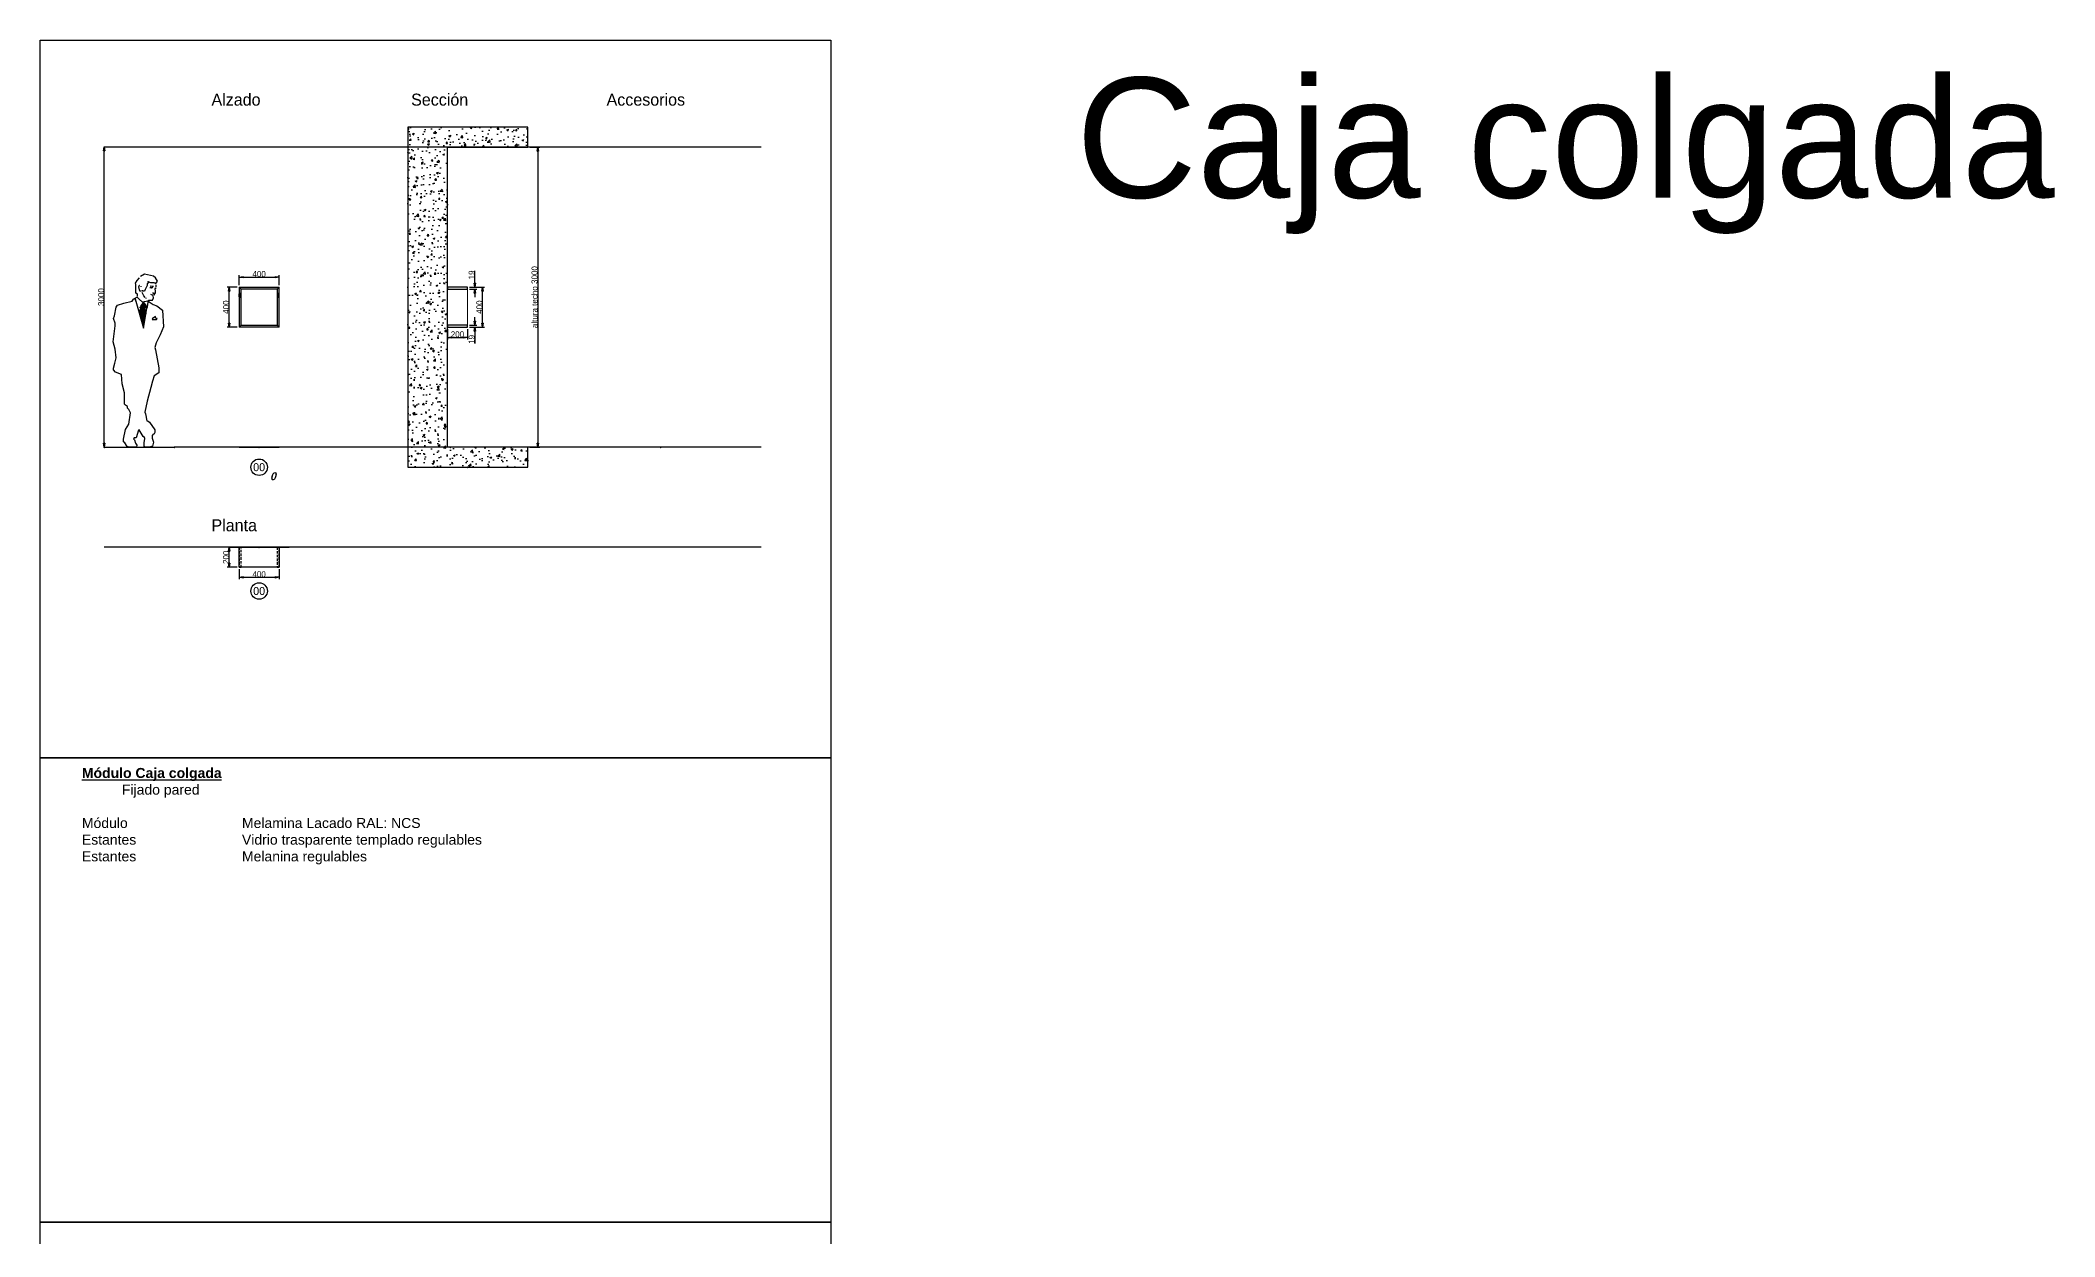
# Paper-space layout 'Jordi B.' of a CAD drawing. Header units: millimetres. Extents: x 23627 to 226976, y -18096 to 223844.
# Drawn here: x 131998 to 152136, y 46532 to 58487 of the extents above; entities that cross this region are included whole.
import ezdxf

# ---------------------------------------------------------------- set-up
doc = ezdxf.new("R2010")
doc.units = ezdxf.units.MM
doc.header["$PDMODE"] = 35
doc.header["$PDSIZE"] = 5
doc.linetypes.add('Discontinua JB', pattern=[0.75, 0.5, -0.25])
doc.layers.add('1001 concep color Blau Fosc', color=7, linetype='Continuous', true_color=0x003e84)
for name, color, linetype in [('Cotas bloques dinámicos PM espacio', 140, 'Continuous'), ('Linea Capa Color 0000 JB', 7, 'Continuous'), ('Linea Capa Color 0008 Gris JB', 8, 'Continuous'), ('Linea Capa Color 0012 Vermell JB', 12, 'Continuous'), ('Linea Capa Color 0202 Lila Parets JB', 202, 'Continuous'), ('Linea Capa Color 0252 Gris Parets JB', 252, 'Continuous'), ('Linea Capa Color 0255 Blanc JB', 255, 'Continuous')]:
    doc.layers.add(name, color=color, linetype=linetype)
doc.styles.add('Helvetica Bold', font='HelveticaNeueLTCom-Md.ttf')
doc.styles.add('Helvetica Light', font='HelveticaNeueLTCom-Th.ttf')
doc.styles.add('Jordi Ava', font='Avant Garde MEdium BT.ttf')
doc.styles.add('Jordi One Stroke', font='One Stronke Script LET Plain.ttf')
doc.styles.add('Stylus BT JB', font='stylu.ttf', dxfattribs={"oblique": 15})
doc.dimstyles.new('Jordi Ava 2015', dxfattribs={"dimtxt": 60, "dimasz": 40, "dimexe": 20, "dimexo": 20, "dimgap": 0.09, "dimtad": 1, "dimdec": 0, "dimzin": 0, "dimdsep": 46, "dimtxsty": 'Jordi Ava', "dimblk": 'CLOSED', "dimcen": 1.5, "dimclrd": 7, "dimclre": 7, "dimclrt": 256, "dimadec": 0, "dimazin": 0, "dimtfac": 0.05, "dimtdec": 0, "dimtofl": 0, "dimtmove": 0, "dimatfit": 3, "dimldrblk": 'CLOSED', "dimfxl": 90, "dimtolj": 1, "dimtzin": 0, "dimlwd": -1, "dimlwe": -1, "dimarcsym": 0})
doc.dimstyles.new('Jordi Ava Parets 2015', dxfattribs={"dimtxt": 60, "dimasz": 40, "dimexe": 20, "dimexo": 20, "dimgap": 0.09, "dimtad": 1, "dimdec": 0, "dimzin": 0, "dimdsep": 46, "dimtxsty": 'Jordi Ava', "dimblk": 'CLOSED', "dimcen": 1.5, "dimclrd": 7, "dimclre": 7, "dimclrt": 256, "dimadec": 0, "dimazin": 0, "dimtfac": 0.05, "dimtdec": 0, "dimtofl": 0, "dimtmove": 0, "dimatfit": 3, "dimldrblk": 'CLOSED', "dimfxl": 90, "dimtolj": 1, "dimtzin": 0, "dimlwd": -1, "dimlwe": -1, "dimarcsym": 0})

# ---------------------------------------------------------------- blocks, each defined once
blk = doc.blocks.new('_Closed')
at = {"color": 0, "linetype": 'ByBlock', "lineweight": -2}
for p, q in [((-1, 0.17), (0, 0)), ((-1, 0.17), (-1, -0.17)), ((0, 0), (-1, -0.17)), ((0, 0), (-1, 0))]:
    blk.add_line(p, q, dxfattribs=at)
blk = doc.blocks.new('*D1669')
at = {"layer": 'Defpoints', "color": 0, "ltscale": 10, "transparency": 16777216}
for p in [(82880, 104666), (82880, 104666), (82880, 101666)]:
    blk.add_point(p, dxfattribs=at)
at = {"layer": 'Linea Capa Color 0202 Lila Parets JB', "color": 7, "ltscale": 10, "transparency": 16777216}
blk.add_line((82880, 101706), (82880, 104626), dxfattribs=at)
at = {"layer": 'Linea Capa Color 0202 Lila Parets JB', "color": 7, "ltscale": 10, "transparency": 16777216, "xscale": 40, "yscale": 40, "zscale": 40}
for p, rotation in [((82880, 104666), 90), ((82880, 101666), 270)]:
    blk.add_blockref('_Closed', p, dxfattribs=dict(at, rotation=rotation))
at = {"layer": 'Linea Capa Color 0202 Lila Parets JB', "ltscale": 10, "transparency": 16777216, "insert": (82849, 103166), "char_height": 60, "attachment_point": 5, "rotation": 90, "style": 'Jordi Ava'}
blk.add_mtext('\\A1;3000', dxfattribs=at)
blk = doc.blocks.new('PM202307281029')
at = {"layer": 'Linea Capa Color 0008 Gris JB'}
h = blk.add_hatch(color=256, dxfattribs=at)
h.set_gradient(color1=(0, 127, 255), one_color=1, tint=1, name='INVCYLINDER')
h.paths.add_polyline_path([(349, 1345), (356, 1372), (371, 1391), (363, 1410), (386, 1439), (401, 1439), (414, 1421), (404, 1407), (404, 1391), (413, 1367), (418, 1361), (418, 1333), (394, 1190)])
at = {"layer": 'Linea Capa Color 0008 Gris JB', "linetype": 'Continuous'}
for p, q in [((310, 1485), (311, 1488)), ((316, 1459), (310, 1485)), ((386, 1439), (363, 1410)), ((363, 1410), (371, 1391)), ((401, 1439), (386, 1439)), ((418, 1415), (401, 1439)), ((418, 1398), (418, 1415)), ((356, 1372), (349, 1345)), ((371, 1391), (356, 1372)), ((427, 1385), (418, 1398))]:
    blk.add_line(p, q, dxfattribs=at)
for points in [[(333, 1510), (333, 1529), (317, 1540), (317, 1581), (317, 1627), (313, 1640), (329, 1667), (351, 1692)], [(370, 1559), (357, 1559), (346, 1603), (352, 1619), (357, 1618)], [(446, 1653), (438, 1651), (436, 1657), (463, 1645), (497, 1645), (517, 1637), (531, 1659), (514, 1694), (493, 1708), (403, 1729), (363, 1705)], [(441, 1649), (436, 1641), (428, 1632), (428, 1616), (409, 1575), (403, 1560), (382, 1560), (382, 1570)], [(519, 1600), (519, 1624)], [(435, 1461), (384, 1451), (349, 1481), (330, 1499), (294, 1478)], [(370, 1603), (370, 1610)], [(408, 1497), (395, 1512), (378, 1546)], [(414, 1421), (404, 1407), (404, 1391), (413, 1367), (420, 1358), (422, 1358)], [(424, 1486), (417, 1489)], [(439, 1451), (439, 1453), (436, 1464), (442, 1464)], [(439, 1456), (444, 1470), (481, 1470), (492, 1493), (494, 1506)], [(446, 1470), (444, 1456), (441, 1458)], [(455, 1597), (484, 1597), (485, 1607)], [(493, 1605), (488, 1607), (460, 1608)], [(479, 1596), (471, 1589), (462, 1597)], [(503, 1535), (499, 1518), (473, 1523), (467, 1527)], [(490, 1510), (481, 1512)], [(486, 1546), (487, 1538), (511, 1538), (511, 1561), (509, 1582)], [(512, 1591), (511, 1583), (506, 1588), (516, 1591)], [(365, 1407), (351, 1390)], [(418, 1333), (418, 1361)], [(427, 1385), (433, 1402)]]:
    blk.add_lwpolyline(points, dxfattribs=at)
at = {"layer": 'Linea Capa Color 0008 Gris JB'}
for points in [[(93, 775), (94, 789), (105, 840), (118, 894), (108, 981), (88, 1054), (108, 1212), (108, 1239), (94, 1287), (102, 1312), (120, 1401), (134, 1421), (196, 1440), (278, 1461), (294, 1478), (311, 1488), (310, 1485), (316, 1459), (394, 1190), (427, 1385), (433, 1402), (439, 1451), (449, 1453), (489, 1426), (525, 1413), (584, 1371), (592, 1204), (560, 1123), (520, 1044), (506, 995), (514, 973), (545, 794), (545, 742), (500, 713), (481, 661), (465, 596), (428, 460), (405, 351), (413, 335), (425, 265), (439, 262), (452, 251), (505, 175), (505, 148), (497, 127), (489, 129), (480, 116), (480, 89), (492, 50), (481, 12), (454, 0), (428, 0), (408, 0), (399, 7), (400, 45), (405, 86), (401, 97), (389, 107), (349, 173), (343, 172), (319, 93), (300, 93), (291, 84), (302, 73), (313, 40), (325, 20), (321, 0), (294, 0), (249, 0), (229, 7), (205, 45), (194, 54), (191, 80), (211, 176), (245, 229), (264, 343), (245, 376), (233, 390), (233, 408), (211, 422), (202, 431), (203, 476), (201, 495), (201, 544), (180, 634), (173, 728), (113, 751)], [(479, 1276), (495, 1276), (523, 1276), (528, 1285), (513, 1290), (513, 1306), (482, 1285)]]:
    blk.add_lwpolyline(points, close=True, dxfattribs=at)
at = {"layer": 'Linea Capa Color 0202 Lila Parets JB', "ltscale": 10}
blk.add_line((0, 0), (700, 0), dxfattribs=at)
for p in [(0, 0), (700, 0)]:
    blk.add_point(p, dxfattribs=at)
blk = doc.blocks.new('*D3307')
at = {"layer": 'Cotas bloques dinámicos PM espacio', "color": 7, "ltscale": 10, "transparency": 16777216}
for p, q in [((-220, 0), (-320, 0)), ((-220, -200), (-320, -200)), ((-300, -160), (-300, -40))]:
    blk.add_line(p, q, dxfattribs=at)
at = {"layer": 'Defpoints', "color": 0, "ltscale": 10, "transparency": 16777216}
for p in [(-300, 0), (-200, 0), (-200, -200)]:
    blk.add_point(p, dxfattribs=at)
at = {"layer": 'Cotas bloques dinámicos PM espacio', "color": 7, "ltscale": 10, "transparency": 16777216, "xscale": 40, "yscale": 40, "zscale": 40}
for p, rotation in [((-300, 0), 90), ((-300, -200), 270)]:
    blk.add_blockref('_Closed', p, dxfattribs=dict(at, rotation=rotation))
at = {"layer": 'Cotas bloques dinámicos PM espacio', "ltscale": 10, "transparency": 16777216, "insert": (-331, -100), "char_height": 60, "attachment_point": 5, "rotation": 90, "style": 'Jordi Ava'}
blk.add_mtext('\\A1;200', dxfattribs=at)
blk = doc.blocks.new('*D3308')
at = {"layer": 'Cotas bloques dinámicos PM espacio', "color": 7, "ltscale": 10, "transparency": 16777216}
for p, q in [((-200, -220), (-200, -320)), ((-160, -300), (160, -300)), ((200, -220), (200, -320))]:
    blk.add_line(p, q, dxfattribs=at)
at = {"layer": 'Defpoints', "color": 0, "ltscale": 10, "transparency": 16777216}
for p in [(-200, -200), (200, -200), (200, -300)]:
    blk.add_point(p, dxfattribs=at)
at = {"layer": 'Cotas bloques dinámicos PM espacio', "color": 7, "ltscale": 10, "transparency": 16777216, "xscale": 40, "yscale": 40, "zscale": 40, "rotation": 180}
blk.add_blockref('_Closed', (-200, -300), dxfattribs=at)
at = {"layer": 'Cotas bloques dinámicos PM espacio', "color": 7, "ltscale": 10, "transparency": 16777216, "xscale": 40, "yscale": 40, "zscale": 40}
blk.add_blockref('_Closed', (200, -300), dxfattribs=at)
at = {"layer": 'Cotas bloques dinámicos PM espacio', "ltscale": 10, "transparency": 16777216, "insert": (0, -269), "char_height": 60, "attachment_point": 5, "style": 'Jordi Ava'}
blk.add_mtext('\\A1;400', dxfattribs=at)
blk = doc.blocks.new('*D2141')
at = {"layer": 'Cotas bloques dinámicos PM espacio', "color": 7, "ltscale": 10, "transparency": 16777216}
for p, q in [((220, 1600), (371, 1600)), ((351, 1240), (351, 1560)), ((220, 1200), (371, 1200))]:
    blk.add_line(p, q, dxfattribs=at)
at = {"layer": 'Defpoints', "color": 0, "ltscale": 10, "transparency": 16777216}
for p in [(200, 1600), (351, 1600), (200, 1200)]:
    blk.add_point(p, dxfattribs=at)
at = {"layer": 'Cotas bloques dinámicos PM espacio', "color": 7, "ltscale": 10, "transparency": 16777216, "xscale": 40, "yscale": 40, "zscale": 40}
for p, rotation in [((351, 1600), 90), ((351, 1200), 270)]:
    blk.add_blockref('_Closed', p, dxfattribs=dict(at, rotation=rotation))
at = {"layer": 'Cotas bloques dinámicos PM espacio', "ltscale": 10, "transparency": 16777216, "insert": (320, 1400), "char_height": 60, "attachment_point": 5, "rotation": 90, "style": 'Jordi Ava'}
blk.add_mtext('\\A1;400', dxfattribs=at)
blk = doc.blocks.new('*D2142')
at = {"layer": 'Cotas bloques dinámicos PM espacio', "color": 7, "ltscale": 10, "transparency": 16777216}
for p, q in [((0, 1180), (0, 1077)), ((40, 1097), (160, 1097)), ((200, 1180), (200, 1077))]:
    blk.add_line(p, q, dxfattribs=at)
at = {"layer": 'Defpoints', "color": 0, "ltscale": 10, "transparency": 16777216}
for p in [(0, 1200), (200, 1200), (200, 1097)]:
    blk.add_point(p, dxfattribs=at)
at = {"layer": 'Cotas bloques dinámicos PM espacio', "color": 7, "ltscale": 10, "transparency": 16777216, "xscale": 40, "yscale": 40, "zscale": 40, "rotation": 180}
blk.add_blockref('_Closed', (0, 1097), dxfattribs=at)
at = {"layer": 'Cotas bloques dinámicos PM espacio', "color": 7, "ltscale": 10, "transparency": 16777216, "xscale": 40, "yscale": 40, "zscale": 40}
blk.add_blockref('_Closed', (200, 1097), dxfattribs=at)
at = {"layer": 'Cotas bloques dinámicos PM espacio', "ltscale": 10, "transparency": 16777216, "insert": (100, 1128), "char_height": 60, "attachment_point": 5, "style": 'Jordi Ava'}
blk.add_mtext('\\A1;200', dxfattribs=at)
blk = doc.blocks.new('*D1742')
at = {"layer": 'Cotas bloques dinámicos PM espacio', "color": 7, "ltscale": 10, "transparency": 16777216}
for p, q in [((220, 1219), (293, 1219)), ((273, 1259), (273, 1299)), ((220, 1200), (293, 1200)), ((273, 1160), (273, 1037))]:
    blk.add_line(p, q, dxfattribs=at)
at = {"layer": 'Defpoints', "color": 0, "ltscale": 10, "transparency": 16777216}
for p in [(200, 1219), (200, 1200), (273, 1200)]:
    blk.add_point(p, dxfattribs=at)
at = {"layer": 'Cotas bloques dinámicos PM espacio', "color": 7, "ltscale": 10, "transparency": 16777216, "xscale": 40, "yscale": 40, "zscale": 40}
for p, rotation in [((273, 1219), 270), ((273, 1200), 90)]:
    blk.add_blockref('_Closed', p, dxfattribs=dict(at, rotation=rotation))
at = {"layer": 'Cotas bloques dinámicos PM espacio', "ltscale": 10, "transparency": 16777216, "insert": (242, 1078), "char_height": 60, "attachment_point": 5, "rotation": 90, "style": 'Jordi Ava'}
blk.add_mtext('\\A1;19', dxfattribs=at)
blk = doc.blocks.new('*D1743')
at = {"layer": 'Cotas bloques dinámicos PM espacio', "color": 7, "ltscale": 10, "transparency": 16777216}
for p, q in [((273, 1640), (273, 1763)), ((220, 1600), (293, 1600)), ((220, 1581), (293, 1581)), ((273, 1541), (273, 1501))]:
    blk.add_line(p, q, dxfattribs=at)
at = {"layer": 'Defpoints', "color": 0, "ltscale": 10, "transparency": 16777216}
for p in [(200, 1600), (200, 1581), (273, 1600)]:
    blk.add_point(p, dxfattribs=at)
at = {"layer": 'Cotas bloques dinámicos PM espacio', "color": 7, "ltscale": 10, "transparency": 16777216, "xscale": 40, "yscale": 40, "zscale": 40}
for p, rotation in [((273, 1600), 270), ((273, 1581), 90)]:
    blk.add_blockref('_Closed', p, dxfattribs=dict(at, rotation=rotation))
at = {"layer": 'Cotas bloques dinámicos PM espacio', "ltscale": 10, "transparency": 16777216, "insert": (242, 1722), "char_height": 60, "attachment_point": 5, "rotation": 90, "style": 'Jordi Ava'}
blk.add_mtext('\\A1;19', dxfattribs=at)
blk = doc.blocks.new('*D1744')
at = {"layer": 'Cotas bloques dinámicos PM espacio', "color": 7, "ltscale": 10, "transparency": 16777216}
for p, q in [((823, 3000), (923, 3000)), ((903, 2960), (903, 40)), ((823, 0), (923, 0))]:
    blk.add_line(p, q, dxfattribs=at)
at = {"layer": 'Defpoints', "color": 0, "ltscale": 10, "transparency": 16777216}
for p in [(803, 3000), (803, 0), (903, 0)]:
    blk.add_point(p, dxfattribs=at)
at = {"layer": 'Cotas bloques dinámicos PM espacio', "color": 7, "ltscale": 10, "transparency": 16777216, "xscale": 40, "yscale": 40, "zscale": 40}
for p, rotation in [((903, 3000), 90), ((903, 0), 270)]:
    blk.add_blockref('_Closed', p, dxfattribs=dict(at, rotation=rotation))
at = {"layer": 'Cotas bloques dinámicos PM espacio', "ltscale": 10, "transparency": 16777216, "insert": (871, 1500), "char_height": 60, "attachment_point": 5, "rotation": 90, "style": 'Jordi Ava'}
blk.add_mtext('\\A1;altura techo 3000', dxfattribs=at)
blk = doc.blocks.new('PM202310021205')
at = {"layer": 'Linea Capa Color 0000 JB', "ltscale": 50}
h = blk.add_hatch(color=255, dxfattribs=at)
h.dxf.hatch_style = 1
edge = h.paths.add_edge_path()
edge.add_arc((0, 0), 7.75, 0, 180)
edge.add_line((-8, 0), (-8, -30))
edge.add_arc((0, -30), 7.75, 180, 360)
edge.add_line((8, -30), (8, 0))
at = {"layer": 'Linea Capa Color 0008 Gris JB', "ltscale": 50}
for points in [[(8, 0, 1), (-8, 0), (-8, -30, 1), (8, -30)], [(-3, 2, -1), (3, 2, -1)], [(-2, 2, -1), (2, 2, -1)], [(3, -16, -2.931619), (-3, -16), (-3, -7, -1), (3, -7)], [(3, -31, -1), (-3, -31, -1)], [(2, -31, -1), (-2, -31, -1)]]:
    blk.add_lwpolyline(points, format="xyb", close=True, dxfattribs=at)
blk = doc.blocks.new('*D3297')
at = {"layer": 'Cotas bloques dinámicos PM espacio', "color": 7, "ltscale": 10, "transparency": 16777216}
for p, q in [((-220, 1600), (-320, 1600)), ((-300, 1240), (-300, 1560)), ((-220, 1200), (-320, 1200))]:
    blk.add_line(p, q, dxfattribs=at)
at = {"layer": 'Defpoints', "color": 0, "ltscale": 10, "transparency": 16777216}
for p in [(-300, 1600), (-200, 1600), (-200, 1200)]:
    blk.add_point(p, dxfattribs=at)
at = {"layer": 'Cotas bloques dinámicos PM espacio', "color": 7, "ltscale": 10, "transparency": 16777216, "xscale": 40, "yscale": 40, "zscale": 40}
for p, rotation in [((-300, 1600), 90), ((-300, 1200), 270)]:
    blk.add_blockref('_Closed', p, dxfattribs=dict(at, rotation=rotation))
at = {"layer": 'Cotas bloques dinámicos PM espacio', "ltscale": 10, "transparency": 16777216, "insert": (-331, 1400), "char_height": 60, "attachment_point": 5, "rotation": 90, "style": 'Jordi Ava'}
blk.add_mtext('\\A1;400', dxfattribs=at)
blk = doc.blocks.new('*D3298')
at = {"layer": 'Cotas bloques dinámicos PM espacio', "color": 7, "ltscale": 10, "transparency": 16777216}
for p, q in [((-200, 1620), (-200, 1720)), ((-160, 1700), (160, 1700)), ((200, 1620), (200, 1720))]:
    blk.add_line(p, q, dxfattribs=at)
at = {"layer": 'Defpoints', "color": 0, "ltscale": 10, "transparency": 16777216}
for p in [(200, 1700), (-200, 1600), (200, 1600)]:
    blk.add_point(p, dxfattribs=at)
at = {"layer": 'Cotas bloques dinámicos PM espacio', "color": 7, "ltscale": 10, "transparency": 16777216, "xscale": 40, "yscale": 40, "zscale": 40, "rotation": 180}
blk.add_blockref('_Closed', (-200, 1700), dxfattribs=at)
at = {"layer": 'Cotas bloques dinámicos PM espacio', "color": 7, "ltscale": 10, "transparency": 16777216, "xscale": 40, "yscale": 40, "zscale": 40}
blk.add_blockref('_Closed', (200, 1700), dxfattribs=at)
at = {"layer": 'Cotas bloques dinámicos PM espacio', "ltscale": 10, "transparency": 16777216, "insert": (0, 1731), "char_height": 60, "attachment_point": 5, "style": 'Jordi Ava'}
blk.add_mtext('\\A1;400', dxfattribs=at)
blk = doc.blocks.new('PM202309291349')
at = {"layer": 'Linea Capa Color 0012 Vermell JB', "ltscale": 50}
for p in [(2187.8, -4066.4), (6202.8, -4066.4), (4272.8, -4266.4), (2187.8, -5066.4)]:
    blk.add_point(p, dxfattribs=at)
at = {"layer": 'Linea Capa Color 0202 Lila Parets JB', "ltscale": 10}
for p, q in [((7207.8, -1066.4), (639.3, -1066.4)), ((7207.8, -4066.4), (1339.3, -4066.4)), ((7207.8, -5066.4), (639.3, -5066.4))]:
    blk.add_line(p, q, dxfattribs=at)
blk.add_lwpolyline([(0, 0), (7902.9, 0), (7902.9, -7171.6), (0, -7171.6)], close=True, dxfattribs=at)
at = {"ltscale": 10}
blk.add_blockref('PM202307281029', (639.3, -4066.4), dxfattribs=at)
at = {"layer": '1001 concep color Blau Fosc', "ltscale": 10, "char_height": 120, "width": 2264.786, "attachment_point": 1, "style": 'Jordi Ava'}
for s, insert in [('Alzado', (1711.2, -532.9)), ('Sección', (3707.1, -532.9)), ('Accesorios', (5660.9, -532.9)), ('Planta', (1711.2, -4785.9))]:
    blk.add_mtext(s, dxfattribs=dict(at, insert=insert))
at = {"layer": 'Linea Capa Color 0202 Lila Parets JB', "ltscale": 10}
dim = blk.add_linear_dim(base=(639.3, -1066.4), p1=(639.3, -4066.4), p2=(639.3, -1066.4), angle=90, dimstyle='Jordi Ava Parets 2015', dxfattribs=at)
dim.commit()
dim.dimension.update_dxf_attribs({"geometry": '*D1669', "text_midpoint": (608, -2566.4), "insert": (-82240.5, -105732)})
blk = doc.blocks.new('PM20231002559')
at = {"linetype": 'Discontinua JB', "ltscale": 50}
for points in [[(-200, -200), (-181, -200), (-181, 0), (-200, 0)], [(181, -200), (200, -200), (200, 0), (181, 0)]]:
    blk.add_lwpolyline(points, close=True, dxfattribs=at)
at = {"layer": 'Cotas bloques dinámicos PM espacio', "ltscale": 10}
blk.add_circle((0, -437), 82.4, dxfattribs=at)
at = {"layer": 'Linea Capa Color 0000 JB', "ltscale": 10}
blk.add_lwpolyline([(-200, -200), (-200, 0), (200, 0), (200, -200)], close=True, dxfattribs=at)
at = {"layer": 'Linea Capa Color 0202 Lila Parets JB', "ltscale": 50}
blk.add_line((-300, 0), (300, 0), dxfattribs=at)
at = {"layer": 'Cotas bloques dinámicos PM espacio', "ltscale": 10}
dim = blk.add_linear_dim(base=(-300, 0), p1=(-200, -200), p2=(-200, 0), angle=90, dimstyle='Jordi Ava 2015', dxfattribs=at)
dim.commit()
dim.dimension.update_dxf_attribs({"geometry": '*D3307', "text_midpoint": (-331.2, -100)})
dim = blk.add_linear_dim(base=(200, -300), p1=(-200, -200), p2=(200, -200), dimstyle='Jordi Ava 2015', dxfattribs=at)
dim.commit()
dim.dimension.update_dxf_attribs({"geometry": '*D3308', "text_midpoint": (0, -268.8)})
blk = doc.blocks.new('*U1760')
at = {"layer": 'Linea Capa Color 0000 JB'}
blk.add_blockref('PM20231002559', (0, 0), dxfattribs=at)
blk = doc.blocks.new('PM202310021608')
at = {"layer": 'Linea Capa Color 0252 Gris Parets JB', "ltscale": 10}
h = blk.add_hatch(dxfattribs=at)
h.set_pattern_fill('AR-CONC', color=256, style=0)
h.set_pattern_definition([(50, (-129811.65, -106504.04), (182.18467, -15.93909), [19.05, -209.55]), (355, (-129811.65, -106504.04), (-35.24342, 191.05685), [15.24, -167.64058]), (100.45144, (-129796.47, -106505.37), (146.94125, 175.11775), [16.19, -178.09024]), (46.1842, (-129811.65, -106453.24), (271.07904, -42.04233), [28.575, -314.325]), (96.63556, (-129789.06, -106456.74), (237.40413, 247.42612), [24.28502, -267.1356]), (351.18415, (-129811.65, -106453.24), (237.40413, 247.42612), [22.85997, -251.45973]), (21, (-129786.25, -106465.94), (151.61439, -102.2652), [19.05, -209.55]), (326, (-129786.25, -106465.94), (61.80203, 184.18797), [15.24, -167.64]), (71.45144, (-129773.62, -106474.46), (213.41642, 81.92277), [16.19, -178.08994]), (37.5, (-129811.654, -106504.04), (3.088603, 84.55504), [0, -165.608, 0, -170.18, 0, -168.275]), (7.5, (-129811.65, -106504.04), (66.819663, 100.180575), [0, -97.028, 0, -161.798, 0, -64.135]), (327.5, (-129868.296, -106504.04), (135.590595, -5.728744), [0, -63.5, 0, -198.12, 0, -262.89]), (317.5, (-129893.7, -106504.04), (148.12918, 25.42649), [0, -82.55, 0, -131.572, 0, -186.69])])
h.paths.add_polyline_path([(802.7, 3200), (-397.3, 3200), (-397.3, -200), (802.7, -200), (802.7, 0), (0, 0), (0, 3000), (802.7, 3000)])
at = {"layer": 'Linea Capa Color 0000 JB', "lineweight": 13, "ltscale": 10}
blk.add_lwpolyline([(200, 1600), (0, 1600), (0, 1200), (200, 1200)], close=True, dxfattribs=at)
at = {"layer": 'Linea Capa Color 0000 JB', "ltscale": 50}
for points in [[(0, 1581), (200, 1581), (200, 1600), (0, 1600)], [(0, 1200), (200, 1200), (200, 1219), (0, 1219)]]:
    blk.add_lwpolyline(points, close=True, dxfattribs=at)
blk.add_point((30, 0), dxfattribs=at)
at = {"layer": 'Linea Capa Color 0202 Lila Parets JB', "ltscale": 10}
blk.add_lwpolyline([(802.7, 0), (0, 0), (0, 3000), (802.7, 3000)], dxfattribs=at)
at = {"layer": 'Linea Capa Color 0255 Blanc JB', "ltscale": 10}
blk.add_lwpolyline([(802.7, 3200), (-397.3, 3200), (-397.3, -200), (802.7, -200), (802.7, 0), (0, 0), (0, 3000), (802.7, 3000)], close=True, dxfattribs=at)
at = {"layer": 'Cotas bloques dinámicos PM espacio', "ltscale": 10}
dim = blk.add_linear_dim(base=(902.7, 0), p1=(802.7, 3000), p2=(802.7, 0), angle=90, text='altura techo <>', dimstyle='Jordi Ava 2015', dxfattribs=at)
dim.commit()
dim.dimension.update_dxf_attribs({"geometry": '*D1744', "text_midpoint": (871.4, 1500)})
for base, p1, p2, angle, picture, middle in [((272.6, 1600), (200, 1581), (200, 1600), 90, '*D1743', (241.9, 1721.6)), ((351, 1600), (200, 1200), (200, 1600), 90, '*D2141', (319.8, 1400)), ((272.6, 1200), (200, 1219), (200, 1200), 90, '*D1742', (241.9, 1078.4)), ((200, 1096.5), (0, 1200), (200, 1200), 180, '*D2142', (100, 1127.8))]:
    dim = blk.add_linear_dim(base=base, p1=p1, p2=p2, angle=angle, dimstyle='Jordi Ava 2015', dxfattribs=at)
    dim.commit()
    dim.dimension.update_dxf_attribs({"geometry": picture, "text_midpoint": middle})
blk = doc.blocks.new('*U1761')
at = {"layer": 'Linea Capa Color 0000 JB'}
blk.add_blockref('PM202310021608', (0, 0), dxfattribs=at)
blk = doc.blocks.new('PM20231002558')
at = {"layer": 'Cotas bloques dinámicos PM espacio', "ltscale": 10}
blk.add_circle((0, -200), 82.4, dxfattribs=at)
at = {"layer": 'Linea Capa Color 0000 JB', "ltscale": 10}
for points in [[(-181, 1581), (-200, 1600), (-200, 1200), (-181, 1219)], [(-181, 1581), (-200, 1600), (200, 1600), (181, 1581)], [(181, 1219), (200, 1200), (200, 1600), (181, 1581)], [(181, 1219), (200, 1200), (-200, 1200), (-181, 1219)]]:
    blk.add_lwpolyline(points, close=True, dxfattribs=at)
at = {"layer": 'Linea Capa Color 0202 Lila Parets JB', "ltscale": 50}
blk.add_line((-200, 0), (200, 0), dxfattribs=at)
at = {"xscale": -1}
for p in [(-190.5, 1533.4), (190.5, 1533.4)]:
    blk.add_blockref('PM202310021205', p, dxfattribs=at)
at = {"layer": 'Cotas bloques dinámicos PM espacio', "ltscale": 10, "insert": (108.1, -250), "char_height": 80, "width": 102.993, "attachment_point": 1, "style": 'Stylus BT JB'}
blk.add_mtext('{\\fStylus BT|b1|i0|c0|p34;\\C140;0}', dxfattribs=at)
at = {"layer": 'Cotas bloques dinámicos PM espacio', "ltscale": 10}
dim = blk.add_linear_dim(base=(200, 1700), p1=(-200, 1600), p2=(200, 1600), dimstyle='Jordi Ava 2015', dxfattribs=at)
dim.commit()
dim.dimension.update_dxf_attribs({"geometry": '*D3298', "text_midpoint": (0, 1731.2)})
dim = blk.add_linear_dim(base=(-300, 1600), p1=(-200, 1200), p2=(-200, 1600), angle=90, dimstyle='Jordi Ava 2015', dxfattribs=at)
dim.commit()
dim.dimension.update_dxf_attribs({"geometry": '*D3297', "text_midpoint": (-331.2, 1400)})
blk = doc.blocks.new('*U3296')
at = {"layer": 'Linea Capa Color 0000 JB'}
blk.add_blockref('PM20231002558', (0, 0), dxfattribs=at)

psp = doc.layouts.new('Jordi B.')

# ---------------------------------------------------------------- linework, layer by layer
at = {"layer": 'Linea Capa Color 0202 Lila Parets JB', "ltscale": 10}
psp.add_lwpolyline([(131998.3, 51315.8), (139901.3, 51315.8), (139901.3, 46676.2), (131998.3, 46676.2)], close=True, dxfattribs=at)

# ---------------------------------------------------------------- block references
at = {"layer": 'Linea Capa Color 0000 JB'}
for name, p in [('PM202309291349', (131998.3, 58487.3)), ('*U1761', (136068.4, 54420.9)), ('*U3296', (134186.1, 54420.9)), ('*U1760', (134186.1, 53420.9)), ('PM202309291349', (131998.3, 46676.2))]:
    psp.add_blockref(name, p, dxfattribs=at)

# ---------------------------------------------------------------- texts
at = {"layer": '1001 concep color Blau Fosc', "attachment_point": 1}
for s, insert, char_height, width, style in [('Caja colgada', (142351.1, 58114.4), 1200, 9748.953, 'Helvetica Bold'), ('{\\fHelveticaNeueLT Com 35 Th|b1|i0|c0|p34;\\LMódulo Caja colgada}\\P^IFijado pared\\P{\\fHelveticaNeueLT Com 35 Th|b1|i0|c0|p34;\\P}Módulo^I{\\C1;^I^IMelamina }Lacado {\\C1;RAL: NCS}\\PEstantes ^I^I^IVidrio trasparente templado regulables\\PEstantes ^I^I^I{\\C1;Melanina }regulables', (132414.3, 51216), 100, 7486.963, 'Helvetica Light')]:
    psp.add_mtext(s, dxfattribs=dict(at, insert=insert, char_height=char_height, width=width, style=style))
at = {"layer": 'Cotas bloques dinámicos PM espacio', "char_height": 80, "width": 400, "attachment_point": 5, "style": 'Jordi One Stroke'}
for insert in [(134186.1, 54220.9), (134186.1, 52983.9)]:
    psp.add_mtext('00', dxfattribs=dict(at, insert=insert))

doc.saveas('drawing.dxf')
